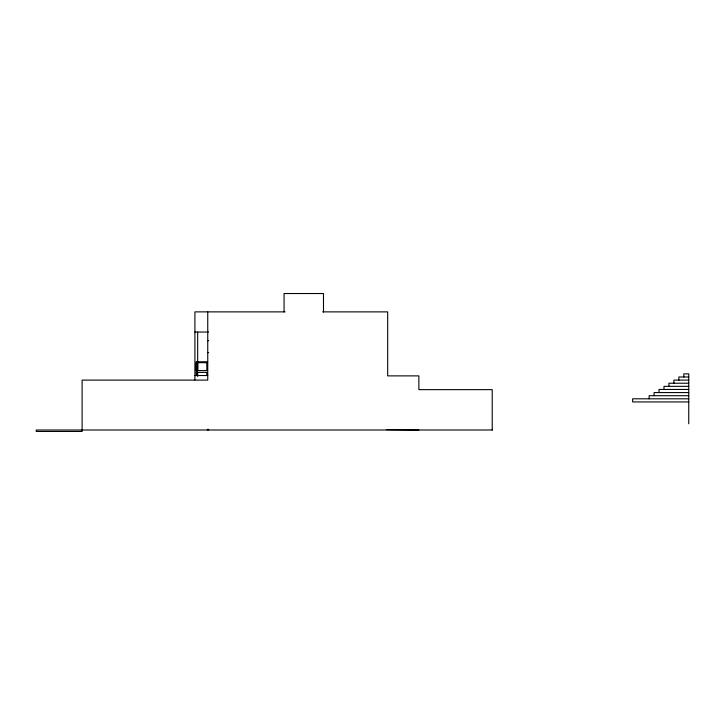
<?xml version="1.0" encoding="UTF-8"?>
<svg xmlns="http://www.w3.org/2000/svg" width="725" height="725" viewBox="0 0 725 725"><rect width="100%" height="100%" fill="white"/><g stroke="black" fill="none" stroke-linecap="round" stroke-linejoin="round"><path stroke-width="1.09" d="M285.097 311.877L194.907 311.877L194.907 379.972M322.643 311.877L387.685 311.877L387.685 375.885L418.869 375.885L418.869 389.642L492.23 389.642L492.23 429.998M194.907 332.05L208.555 332.05M207.749 340.678L208.664 340.678M207.749 352.595L208.664 352.595M207.749 361.766L196.285 361.766L196.285 375.523M196.285 362.681L196.285 370.575M196.285 372.405L197.019 372.405M194.907 375.523L207.749 375.523M688.75 376.991L678.845 376.991L678.845 380.108M688.75 380.108L673.897 380.108L673.897 383.226M688.75 383.226L668.939 383.226L668.939 386.343M688.75 386.343L663.991 386.343L663.991 389.461M688.75 389.461L659.034 389.461L659.034 392.578M688.75 392.578L654.086 392.578L654.086 395.696M688.75 395.696L649.129 395.696L649.129 398.813M688.75 398.813L632.626 398.813L632.626 401.931L688.75 401.931M386.398 429.635L418.869 429.998M492.511 429.998L36.25 429.998L36.25 431.466L82.106 431.466L82.106 380.108L207.749 380.108L207.749 311.877M688.75 423.763L688.75 373.873L683.802 373.873L683.802 376.991M323.486 311.986L323.486 293.534L284.055 293.534L284.055 311.877M208.664 429.263L208.664 429.998M207.377 429.263L207.377 429.998M206.833 375.523L206.833 372.405L197.2 372.405L197.2 375.523M197.934 362.681L197.934 370.575M197.662 332.05L197.662 362.147M197.662 371.988L197.662 376.42M197.019 361.766L197.019 375.523M206.833 362.681L197.2 362.681L197.2 370.575L206.833 370.575L206.833 362.681"/></g></svg>
